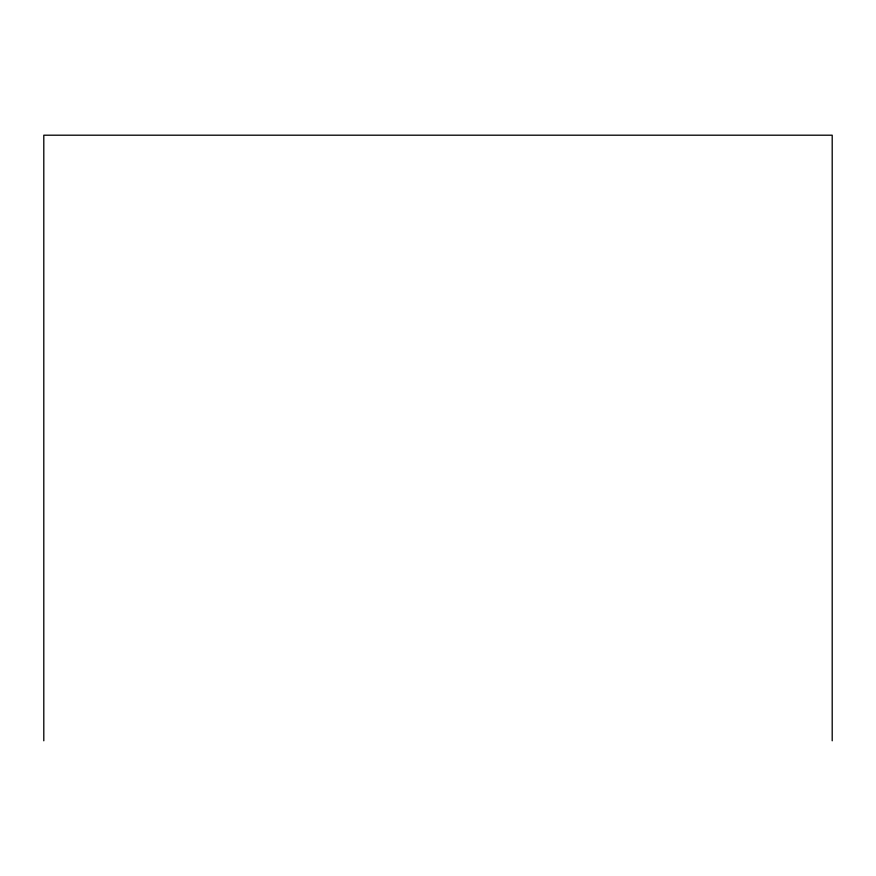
<?xml version="1.0" encoding="UTF-8"?>
<svg xmlns="http://www.w3.org/2000/svg" width="876" height="876" viewBox="0 0 876 876"><rect width="100%" height="100%" fill="white"/><g stroke="black" fill="none" stroke-linecap="round" stroke-linejoin="round"><path stroke-width="1.31" d="M832.2 740.8L832.2 135.2L43.8 135.2L43.8 740.8"/></g></svg>
